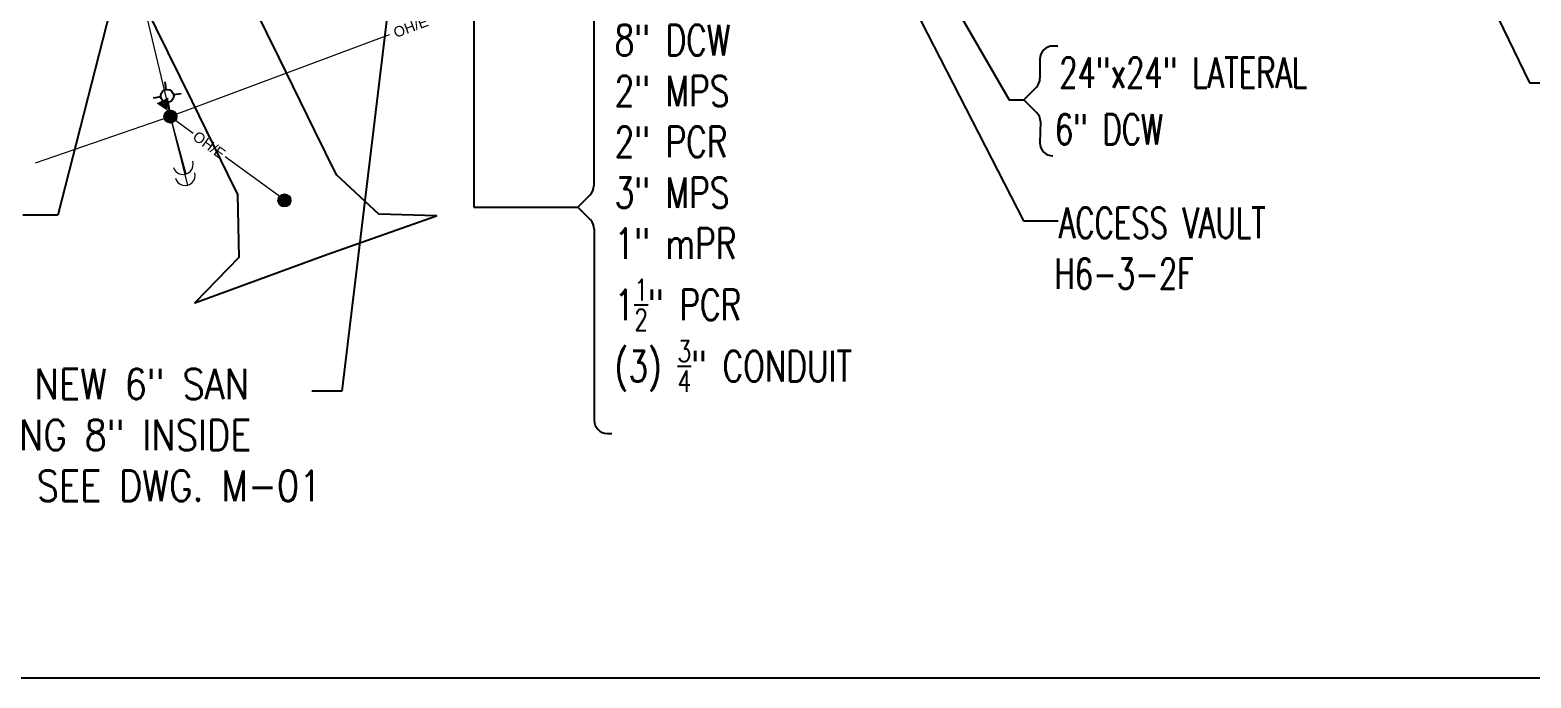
# Model space of a CAD drawing. Header units: inches. Extents: x 27388 to 48883, y 5676 to 18157.
# Drawn here: x 36054 to 41585, y 5676 to 8066 of the extents above; entities that cross this region are included whole.
import ezdxf
from ezdxf.enums import TextEntityAlignment as Align

# ---------------------------------------------------------------- set-up
doc = ezdxf.new("R2010")
doc.units = ezdxf.units.IN
doc.header["$LTSCALE"] = 1200
doc.header["$MEASUREMENT"] = 0
doc.layers.get('Defpoints').update_dxf_attribs({"color": 251})
for name, color, linetype in [('C-3D POLYLINE', 251, 'Continuous'), ('MU-EXST-SITE-NOTE', 251, 'Continuous'), ('MU-SITE-NOTES', 11, 'Continuous'), ('V-LITE-EXTR', 251, 'Continuous'), ('V-POWR-XFMR-POLM', 251, 'Continuous')]:
    doc.layers.add(name, color=color, linetype=linetype)
for name, color, linetype, lineweight in [('V-POWR-POLE', 251, 'Continuous', 18), ('V-POWR-POLE-GUYS', 251, 'Continuous', 18), ('V-PRIM-OVHD', 251, 'Continuous', 18), ('V-SECD-OVHD', 251, 'Continuous', 18)]:
    doc.layers.add(name, color=color, linetype=linetype, lineweight=lineweight)
doc.styles.add('AR80', font='arial.ttf', dxfattribs={"height": 3.2})
doc.styles.add('RomanS', font='romans.shx', dxfattribs={"width": 0.85})
doc.styles.get("Standard").update_dxf_attribs({"font": 'romans.shx', "width": 0.85})
doc.dimstyles.get("Standard").update_dxf_attribs({"dimtxt": 0.09375, "dimasz": 0.09375, "dimexe": 0.0625, "dimexo": 0.0625, "dimgap": 0.03125, "dimtad": 1, "dimdec": 8, "dimzin": 0, "dimdsep": 46, "dimlunit": 4, "dimtxsty": 'RomanS', "dimcen": 0.09, "dimclrd": 254, "dimclre": 254, "dimclrt": 256, "dimadec": 0, "dimazin": 0, "dimtfac": 1, "dimtdec": 8, "dimtofl": 0, "dimtmove": 0, "dimatfit": 3, "dimfxl": 1, "dimtolj": 1, "dimtzin": 0, "dimlwd": -1, "dimlwe": -1, "dimarcsym": 0})
doc.dimstyles.new('X Site Notes', dxfattribs={"dimtxt": 0.09375, "dimasz": 0.09375, "dimexe": 0.0625, "dimexo": 0.0625, "dimgap": 0.03125, "dimtad": 1, "dimdec": 8, "dimzin": 0, "dimdsep": 46, "dimlunit": 4, "dimtxsty": 'RomanS', "dimcen": 0.09, "dimclrd": 253, "dimclre": 253, "dimclrt": 256, "dimadec": 0, "dimazin": 0, "dimtfac": 1, "dimtdec": 8, "dimtofl": 0, "dimtmove": 0, "dimatfit": 3, "dimldrblk": 'DOT', "dimfxl": 1, "dimtolj": 1, "dimtzin": 0, "dimlwd": -1, "dimlwe": -1, "dimarcsym": 0})

# ---------------------------------------------------------------- blocks, each defined once
blk = doc.blocks.new('coe-anchor')
blk.add_arc((-0.078, 0), 0.0776, 270, 90)
blk = doc.blocks.new('coe-pp')
blk.add_hatch(color=256).paths.add_polyline_path([(-0.05, 0, 1), (0.05, 0, 1)])
blk.add_circle((0, 0), 0.05)
blk = doc.blocks.new('COE-trans')
at = {"linetype": 'Continuous'}
blk.add_hatch(color=256, dxfattribs=at).paths.add_polyline_path([(0, -0.05), (-0.051, -0.138), (0.051, -0.138)])
blk = doc.blocks.new('COE-ppl')
blk.add_hatch(color=256).paths.add_polyline_path([(-0.05, 0, 1), (0.05, 0, 1)])
blk.add_circle((0, 0), 0.05)
at = {"layer": 'V-LITE-EXTR'}
for points in [[(0.05, 0), (0.11, 0)], [(0.16, 0.05), (0.16, 0.109)], [(0.16, 0.05), (0.16, 0.104)], [(0.21, 0), (0.269, 0)], [(0.16, -0.109), (0.16, -0.05)]]:
    blk.add_lwpolyline(points, dxfattribs=at)
blk.add_circle((0.16, 0), 0.05, dxfattribs=at)

msp = doc.modelspace()

# ---------------------------------------------------------------- linework, layer by layer
at = {"layer": 'C-3D POLYLINE'}
msp.add_polyline3d([(36397.9, 8317, 5445.8), (36517.6, 8072.9, 5445.5), (36650, 7803.7, 5448), (36781.8, 7534.2, 5452.8), (36818.4, 7459.5, 5455.1), (36823.3, 7227.4, 5461.2), (36662.2, 7060.1, 5466.6), (37148, 7238.2, 5467.4), (37551.7, 7380.1, 5462.4), (37339.2, 7386.2, 5463.8), (37184.1, 7531.5, 5458.2), (37103.1, 7696.6, 5451), (36971, 7966, 5446.2), (36838.9, 8235.4, 5443.7), (36706.8, 8504.7, 5444), (36574.7, 8774.1, 5446.6), (36442.6, 9043.5, 5448.4), (36358.5, 9214.8, 5450.5), (36347.1, 9452.6, 5451.7), (36512.6, 9623.9, 5452.9), (36640.9, 9677.2, 5451.2), (36751.7, 9723.3, 5449.9), (36862.5, 9769.4, 5448.5), (36973.2, 9815.5, 5447)], dxfattribs=at)
at = {"layer": 'Defpoints'}
msp.add_lwpolyline([(27388.4, 5676.5), (48882.8, 5676.5), (48882.8, 18157.1), (27388.4, 18157.1)], close=True, dxfattribs=at)
at = {"layer": 'MU-EXST-SITE-NOTE', "ltscale": 0.7}
for p, q in [((39842.2, 8006.4), (39823.8, 8006.4)), ((39775.8, 7958.4), (39775.8, 7887.6)), ((39761.7, 7853.7), (39716.7, 7808.7)), ((39716.7, 7808.7), (39763.6, 7761.9)), ((39777.6, 7728), (39775.8, 7649.4))]:
    msp.add_line(p, q, dxfattribs=at)
for centre, start, end in [((39823.8, 7958.4), 90, 180), ((39727.8, 7887.6), 314.9848, 0), ((39729.6, 7728), 0, 45.0151), ((39823.8, 7649.4), 180, 270)]:
    msp.add_arc(centre, 48, start, end, dxfattribs=at)
at = {"layer": 'MU-SITE-NOTES', "color": 254, "ltscale": 0.7}
for p, q in [((38131.5, 8253.9), (38131.5, 7490.9)), ((38117.4, 7456.9), (38072.5, 7412)), ((38072.5, 7412), (38119.3, 7365.2)), ((38133.3, 7331.2), (38133.3, 6626.3)), ((38181.3, 6578.3), (38197.9, 6578.3))]:
    msp.add_line(p, q, dxfattribs=at)
for centre, start, end in [((38083.5, 7490.9), 314.9848, 0), ((38085.3, 7331.2), 0, 45.0151), ((38181.3, 6626.3), 180, 270)]:
    msp.add_arc(centre, 48, start, end, dxfattribs=at)
at = {"layer": 'V-POWR-POLE-GUYS'}
for p in [(36635.4, 7493), (36629.8, 7534.5)]:
    msp.add_line(p, (36571.6, 7746.5), dxfattribs=at)
at = {"layer": 'V-PRIM-OVHD'}
for p, q in [((37377.9, 8048), (36571.6, 7746.5)), ((36571.6, 7746.5), (36073.6, 7574.2))]:
    msp.add_line(p, q, dxfattribs=at)
at = {"layer": 'V-SECD-OVHD'}
for p, q in [((36483.6, 8116.1), (36571.6, 7746.5)), ((36571.6, 7746.5), (36655.9, 7685.2)), ((36773.6, 7599.6), (36979.9, 7449.5))]:
    msp.add_line(p, q, dxfattribs=at)

# ---------------------------------------------------------------- block references
at = {"layer": 'V-POWR-POLE', "xscale": 480.0000000034931, "yscale": 480.0000000034931, "zscale": 480.0000000034931, "rotation": 98.82734753221604}
msp.add_blockref('COE-ppl', (36571.6, 7746.5), dxfattribs=at)
at = {"layer": 'V-POWR-POLE', "xscale": 480, "yscale": 480, "zscale": 12}
msp.add_blockref('coe-pp', (36991.7, 7437.1), dxfattribs=at)
at = {"layer": 'V-POWR-POLE-GUYS', "zscale": 12}
for p, xscale, yscale, rotation in [((36629.8, 7534.5), 480.0000000017474, 480.0000000017474, 287.8942073425732), ((36635.4, 7493), 479.9999999971826, 479.9999999971826, 284.6401126010388)]:
    msp.add_blockref('coe-anchor', p, dxfattribs=dict(at, xscale=xscale, yscale=yscale, rotation=rotation))
at = {"layer": 'V-POWR-XFMR-POLM', "xscale": 479.9999999986197, "yscale": 479.9999999986197, "zscale": 12, "rotation": 206.0460711566963}
msp.add_blockref('COE-trans', (36571.6, 7746.5), dxfattribs=at)

# ---------------------------------------------------------------- texts
at = {"layer": 'MU-EXST-SITE-NOTE', "style": 'RomanS', "width": 0.7}
for s, p in [('24"x24" LATERAL', (39847.1, 7852.2)), ('6" DCW', (39831, 7643.2)), ('ACCESS VAULT', (39845.7, 7298.3)), ('H6-3-2F', (39829.6, 7110.8))]:
    msp.add_text(s, height=112.5, dxfattribs=at).set_placement(p)
at = {"layer": 'MU-SITE-NOTES', "insert": (38208.7, 8272.2), "char_height": 112.5, "width": 1275.193, "attachment_point": 1, "style": 'RomanS'}
msp.add_mtext('\\A1;{\\W0.75;\\C251;36"x54" LATERAL \\P8" DCW\\P2" MPS\\P2" PCR\\P\\C256;3" MPS\\P1" mPR\\P1\\H0.7x;\\S1/2;\\H1.4286x;" PCR\\P(3) \\H0.7x;\\S3/4;\\H1.4286x;" CONDUIT}', dxfattribs=at)
at = {"layer": 'MU-SITE-NOTES', "insert": (35419.3, 6816.4), "char_height": 112.5, "width": 1970.464, "attachment_point": 1}
msp.add_mtext('CONNECT NEW 6" SAN\\PTO EXISTING 8" INSIDE\\PUTILIDOR. SEE DWG. M-01', dxfattribs=at)
at = {"layer": 'V-PRIM-OVHD', "style": 'AR80'}
msp.add_text('OH/E', height=38.4, rotation=20.5043, dxfattribs=at).set_placement((37457, 8077.6), align=Align.MIDDLE)
at = {"layer": 'V-SECD-OVHD', "style": 'AR80'}
msp.add_text('OH/E', height=38.4, rotation=323.9694, dxfattribs=at).set_placement((36714.9, 7642.3), align=Align.MIDDLE)

# ---------------------------------------------------------------- leaders
at = {"layer": 'MU-EXST-SITE-NOTE', "ltscale": 0.7}
for points, override in [([(40243.3, 10632), (41579.8, 7870.7), (41634.3, 7870.7)], {"dimscale": 600, "dimasz": 0.125, "dimgap": 0.03125, "dimclrd": 251, "dimldrblk": 'Dot', "dimfxl": 0.75}), ([(38306.9, 10156.4), (39662.2, 7808.7), (39716.7, 7808.7)], {"dimscale": 600, "dimasz": 0.125, "dimgap": 0.03125, "dimclrd": 251, "dimldrblk": 'Dot', "dimfxl": 0.75}), ([(36712.1, 9562.6), (36157.2, 7383.2), (36027.4, 7383.2)], {"dimscale": 600, "dimasz": 0.125, "dimgap": 0.03125, "dimtad": 0, "dimclrd": 251, "dimldrblk": 'Dot', "dimfxl": 0.75})]:
    msp.add_leader(points, dimstyle='X Site Notes', override=override, dxfattribs=at)
at = {"layer": 'MU-EXST-SITE-NOTE'}
msp.add_leader([(38310.4, 10099.2), (39715.6, 7361.6), (39843.2, 7361.6)], dimstyle='X Site Notes', override={"dimscale": 1200, "dimasz": 0.09375, "dimgap": 0.03125, "dimtad": 0, "dimclrd": 251}, dxfattribs=at)
at = {"layer": 'MU-SITE-NOTES'}
for points, dimstyle, override in [([(38597.3, 10602.7), (37689.8, 10063.5), (37689.7, 7412), (38072.5, 7412)], 'Standard', {"dimscale": 1200, "dimasz": 0.0625, "dimgap": 0.0625, "dimtad": 0, "dimldrblk": 'Dot'}), ([(37576.3, 9828.9), (37202.9, 6733.4), (37092.3, 6733.4)], 'X Site Notes', {"dimscale": 1200, "dimgap": 0.03125, "dimtad": 0, "dimclrd": 254})]:
    msp.add_leader(points, dimstyle=dimstyle, override=override, dxfattribs=at)

doc.saveas('drawing.dxf')
